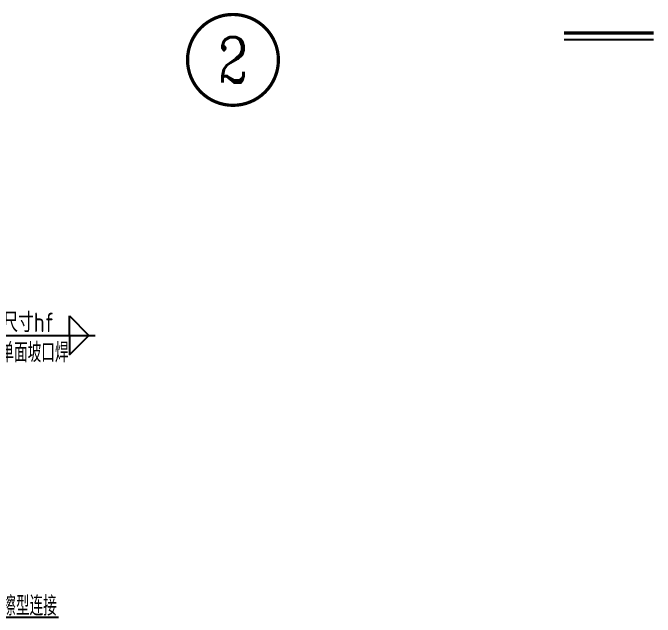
# Model space of a CAD drawing. Extents: x -89996 to 1006241, y -2176 to 440573.
# Drawn here: x 942221 to 952118, y 51654 to 60966 of the extents above; entities that cross this region are included whole.
import ezdxf
from ezdxf.enums import TextEntityAlignment as Align

# ---------------------------------------------------------------- set-up
doc = ezdxf.new("R2010")
doc.units = 0
doc.header["$LTSCALE"] = 1000
doc.header["$MEASUREMENT"] = 0
for name, color, linetype in [('DIM_IDEN', 3, 'Continuous'), ('NUM', 7, 'Continuous'), ('PUB_TEXT', 7, 'Continuous'), ('TEXT', 7, 'Continuous'), ('WELD', 7, 'Continuous'), ('引出线', 3, 'Continuous')]:
    doc.layers.add(name, color=color, linetype=linetype)
doc.styles.add('_TCH_LABEL', font='COMPLEX', dxfattribs={"bigfont": 'GBCBIG'})
doc.styles.add('TSSD_Dimension', font='Tssdeng.shx', dxfattribs={"width": 0.8, "bigfont": 'hztxt.shx'})
doc.styles.add('TSSD_Label', font='tssdeng.shx', dxfattribs={"width": 0.7, "bigfont": 'hztxt.shx'})
doc.styles.add('TSSD_Norm', font='tssdeng.shx', dxfattribs={"bigfont": 'hztxt.shx'})

# ---------------------------------------------------------------- blocks, each defined once
blk = doc.blocks.new('_WELD004')
at = {"color": 0, "linetype": 'ByBlock'}
for p, q in [((0, 1), (1, 0)), ((0, 0), (0, 1))]:
    blk.add_line(p, q, dxfattribs=at)

msp = doc.modelspace()

# ---------------------------------------------------------------- linework, layer by layer
at = {"layer": 'DIM_IDEN', "const_width": 50}
msp.add_lwpolyline([(946313.04, 60240.73, 1), (944913.04, 60240.73, 1)], format="xyb", close=True, dxfattribs=at)
at = {"layer": 'NUM', "const_width": 50}
msp.add_lwpolyline([(950714.88, 60656.06), (952093.35, 60656.06)], dxfattribs=at)
at = {"layer": 'NUM'}
msp.add_lwpolyline([(950714.88, 60556.06), (952093.35, 60556.06)], dxfattribs=at)
at = {"layer": 'WELD', "ltscale": 1000}
msp.add_line((941068.71, 55996.32), (943491.59, 55996.32), dxfattribs=at)
at = {"layer": '引出线', "ltscale": 1000}
msp.add_line((940282.86, 51654.14), (942926.77, 51654.14), dxfattribs=at)

# ---------------------------------------------------------------- block references
at = {"layer": 'WELD', "ltscale": 1000, "xscale": 300, "yscale": 300, "zscale": 300}
msp.add_blockref('_WELD004', (943091.59, 55996.32), dxfattribs=at)
at = {"layer": 'WELD', "ltscale": 1000, "xscale": -300, "yscale": 300, "zscale": 300.0000000000001, "rotation": 180}
msp.add_blockref('_WELD004', (943091.59, 55996.32), dxfattribs=at)

# ---------------------------------------------------------------- texts
at = {"layer": 'PUB_TEXT', "style": '_TCH_LABEL'}
msp.add_text('2', height=698.92, dxfattribs=at).set_placement((945380.06, 59891.27), (945846.01, 59891.27), align=Align.FIT)
at = {"layer": 'TEXT', "ltscale": 1000}
for s, style, width, p in [('焊脚尺寸h\x8ef\x8f', 'TSSD_Norm', 0.8, (941582.54, 56046.32)), ('背面板现场单面坡口焊', 'TSSD_Label', 0.7, (940979.69, 55581.67))]:
    msp.add_text(s, height=300, dxfattribs=dict(at, style=style, width=width)).set_placement(p)
at = {"layer": 'TEXT', "ltscale": 1000, "style": 'TSSD_Dimension', "width": 0.7}
msp.add_text('M20 10.9S 摩擦型连接', height=300, dxfattribs=at).set_placement((941710.47, 51677.82), align=Align.CENTER)

doc.saveas('drawing.dxf')
